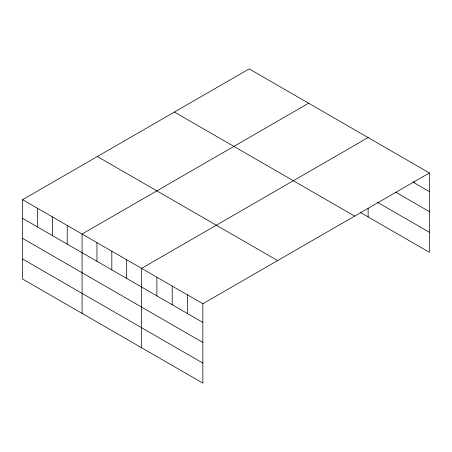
<?xml version="1.0" encoding="UTF-8"?>
<svg xmlns="http://www.w3.org/2000/svg" width="452" height="452" viewBox="0 0 452 452"><rect width="100%" height="100%" fill="white"/><g stroke="black" fill="none" stroke-linecap="round" stroke-linejoin="round"><path stroke-width="0.68" d="M22.6 199.688L202.841 303.75L202.841 383.11L22.6 279.048L22.6 199.688L249.159 68.89L429.4 172.952L429.4 252.312L360.385 212.463M308.637 103.231L82.078 234.029L82.078 313.389M368.12 137.572L141.561 268.369L141.561 347.729M202.841 303.75L429.4 172.952M412.902 182.094L429.4 191.62M395.811 192.258L429.4 211.649M377.544 202.343L429.4 232.283M174.393 112.051L354.634 216.112M97.366 156.528L277.607 260.589M22.6 218.361L202.841 322.423M22.6 238.39L202.841 342.452M22.6 259.024L202.841 363.086M414.077 181.393L414.077 182.777M368.12 208.248L368.12 216.926M187.523 294.907L187.523 313.575M172.201 286.059L172.201 304.733M156.884 277.217L156.884 295.885M126.69 259.787L126.69 278.455M111.819 251.199L111.819 269.872M96.948 242.617L96.948 261.284M67.212 225.446L67.212 244.114M52.342 216.858L52.342 235.532M37.471 208.276L37.471 226.944"/></g></svg>
